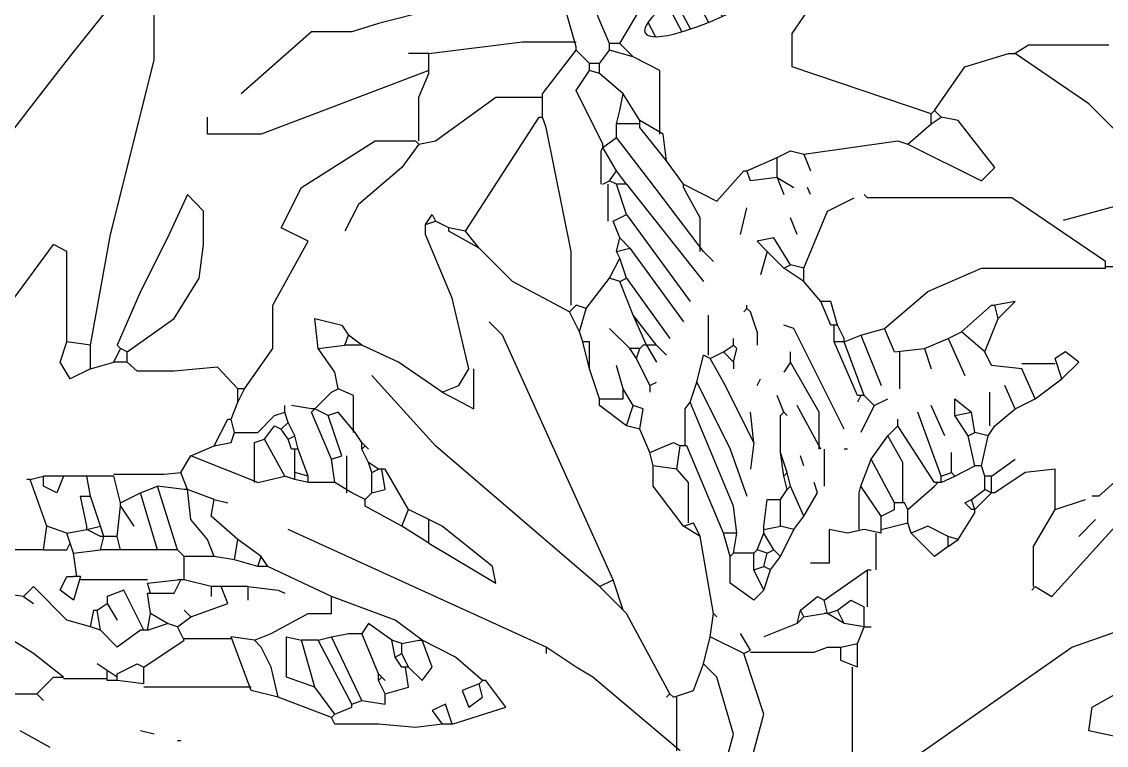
# Model space of a CAD drawing. Header units: metres. Extents: x 1769 to 3632, y 809 to 2652.
# Drawn here: x 2679.0485 to 2679.3123, y 1868.4064 to 1868.5823 of the extents above; entities that cross this region are included whole.
import ezdxf

# ---------------------------------------------------------------- set-up
doc = ezdxf.new("R2010")
doc.units = ezdxf.units.M
doc.header["$LTSCALE"] = 10
for name, color, linetype in [('A-GLAZ', 150, 'Continuous'), ('AG-FP-01$0$A-DOOR-1', 1, 'Continuous'), ('L-PLNT', 66, 'Continuous')]:
    doc.layers.add(name, color=color, linetype=linetype)
doc.layers.add('Vegetation - Trees', color=64, linetype='Continuous', lineweight=30)
doc.styles.add('AG-FP-01$0$spa-fp01$0$WATG_Default', font='SIMPLEX.SHX', dxfattribs={"width": 0.8})

# ---------------------------------------------------------------- blocks, each defined once
blk = doc.blocks.new('GARRA DE LEON')
at = {"layer": 'L-PLNT', "color": 65, "linetype": 'Continuous'}
for p, q in [((1272.2976, 334.9638), (1272.337, 335.0218)), ((1271.5088, 334.9306), (1271.5088, 335.0093)), ((1272.0305, 334.9472), (1272.014, 335.0052)), ((1272.0719, 334.9514), (1272.0471, 335.0093)), ((1271.8525, 334.9928), (1271.7862, 334.9762)), ((1272.0844, 334.9514), (1272.1092, 334.9928)), ((1271.7862, 334.9762), (1271.7531, 334.9658)), ((1271.7034, 334.9658), (1271.6164, 334.8892)), ((1271.7531, 334.9658), (1271.7034, 334.9658)), ((1272.2976, 334.9224), (1272.2976, 334.9638)), ((1271.8484, 334.9389), (1271.9643, 334.9534)), ((1271.9643, 334.9534), (1272.0305, 334.9534)), ((1272.0719, 334.9431), (1272.0719, 334.9514)), ((1272.0844, 334.9514), (1272.0719, 334.9514)), ((1272.1009, 334.9348), (1272.0844, 334.9514)), ((1271.8484, 334.9389), (1271.8235, 334.9389)), ((1271.8484, 334.9182), (1271.8484, 334.9389)), ((1271.9891, 334.8892), (1272.0305, 334.9431)), ((1272.0305, 334.9431), (1272.0305, 334.9472)), ((1272.0471, 334.9265), (1272.0305, 334.9431)), ((1272.0595, 334.9265), (1272.0719, 334.9431)), ((1272.1009, 334.9348), (1272.0719, 334.9431)), ((1272.5109, 334.9224), (1272.5648, 334.9389)), ((1272.5648, 334.9389), (1272.573, 334.9389)), ((1272.5896, 334.9493), (1272.573, 334.9389)), ((1272.6642, 334.8768), (1272.573, 334.9389)), ((1272.689, 334.9493), (1272.5896, 334.9493)), ((1271.4549, 334.7153), (1271.5088, 334.9306)), ((1272.0471, 334.9182), (1272.0471, 334.9265)), ((1272.0595, 334.9265), (1272.0471, 334.9265)), ((1272.0595, 334.9141), (1272.0595, 334.9265)), ((1272.1341, 334.9182), (1272.1009, 334.9348)), ((1271.8484, 334.9182), (1271.7076, 334.8644)), ((1271.8359, 334.8851), (1271.8484, 334.9141)), ((1271.8484, 334.9141), (1271.8484, 334.9182)), ((1272.0305, 334.8934), (1272.0471, 334.9182)), ((1272.0595, 334.9141), (1272.0471, 334.9182)), ((1272.0885, 334.8892), (1272.0595, 334.9141)), ((1272.1341, 334.8395), (1272.1341, 334.9182)), ((1272.4695, 334.8644), (1272.2976, 334.9224)), ((1272.4736, 334.8685), (1272.5109, 334.9224)), ((1271.8359, 334.8313), (1271.8359, 334.8851)), ((1271.8566, 334.8313), (1271.9312, 334.8851)), ((1271.9312, 334.8851), (1271.9891, 334.8851)), ((1271.9891, 334.8602), (1271.9891, 334.8892)), ((1272.0637, 334.8271), (1272.0305, 334.8934)), ((1272.0844, 334.8685), (1272.0885, 334.8892)), ((1272.1092, 334.8561), (1272.0885, 334.8892)), ((1272.7718, 334.7691), (1272.6642, 334.8768)), ((1271.575, 334.8395), (1271.575, 334.8602)), ((1271.7076, 334.8644), (1271.6413, 334.8395)), ((1271.8939, 334.7194), (1271.985, 334.8602)), ((1271.985, 334.8602), (1271.9891, 334.8602)), ((1271.9933, 334.8478), (1271.9891, 334.8602)), ((1272.0803, 334.852), (1272.0844, 334.8685)), ((1272.1382, 334.8395), (1272.1092, 334.8561)), ((1272.1092, 334.852), (1272.1092, 334.8561)), ((1272.4695, 334.8644), (1272.4736, 334.8685)), ((1272.4695, 334.852), (1272.4695, 334.8644)), ((1272.4695, 334.852), (1272.4819, 334.8602)), ((1272.4819, 334.8602), (1272.4736, 334.8685)), ((1272.5026, 334.8561), (1272.4819, 334.8602)), ((1272.5482, 334.7981), (1272.5026, 334.8561)), ((1272.0243, 334.6946), (1271.9933, 334.8478)), ((1272.0803, 334.8354), (1272.0803, 334.852)), ((1272.1092, 334.852), (1272.0803, 334.852)), ((1272.1092, 334.8478), (1272.1092, 334.852)), ((1272.1423, 334.8064), (1272.1092, 334.8478)), ((1272.4405, 334.8271), (1272.4695, 334.852)), ((1271.6413, 334.8395), (1271.575, 334.8395)), ((1271.691, 334.7733), (1271.7821, 334.8313)), ((1271.7821, 334.8313), (1271.8318, 334.8313)), ((1271.8359, 334.8271), (1271.8318, 334.8313)), ((1271.8359, 334.8271), (1271.8566, 334.8313)), ((1272.0637, 334.823), (1272.0803, 334.8354)), ((1272.1217, 334.7816), (1272.0803, 334.8354)), ((1272.1423, 334.8064), (1272.1382, 334.8395)), ((1272.3121, 334.8147), (1272.4281, 334.8313)), ((1272.4281, 334.8313), (1272.4405, 334.8271)), ((1271.8359, 334.8271), (1271.8152, 334.7981)), ((1272.0616, 334.8188), (1272.0637, 334.823)), ((1272.0616, 334.7774), (1272.0616, 334.8188)), ((1272.0637, 334.823), (1272.0637, 334.8271)), ((1272.0803, 334.794), (1272.0637, 334.823)), ((1272.279, 334.8106), (1272.2956, 334.8188)), ((1272.2956, 334.8188), (1272.3121, 334.8147)), ((1272.4405, 334.8271), (1272.5316, 334.7816)), ((1272.1631, 334.7774), (1272.1423, 334.8064)), ((1272.2417, 334.794), (1272.279, 334.8106)), ((1272.279, 334.7857), (1272.279, 334.8106)), ((1272.3121, 334.8147), (1272.3204, 334.794)), ((1271.8152, 334.7981), (1271.7614, 334.7526)), ((1272.0719, 334.7816), (1272.0803, 334.794)), ((1272.0927, 334.7774), (1272.0803, 334.794)), ((1272.2045, 334.7567), (1272.2376, 334.794)), ((1272.2376, 334.794), (1272.2417, 334.794)), ((1272.2459, 334.7816), (1272.2417, 334.794)), ((1272.5316, 334.7816), (1272.5482, 334.7981)), ((1272.0637, 334.7774), (1272.0719, 334.7816)), ((1272.0699, 334.7319), (1272.0699, 334.7774)), ((1272.0803, 334.7774), (1272.0719, 334.7816)), ((1272.0927, 334.7402), (1272.0803, 334.7774)), ((1272.0927, 334.7774), (1272.0803, 334.7774)), ((1272.0927, 334.7774), (1272.1879, 334.6573)), ((1272.1879, 334.6946), (1272.1217, 334.7816)), ((1272.1631, 334.7774), (1272.2045, 334.7567)), ((1272.1631, 334.7733), (1272.1631, 334.7774)), ((1272.279, 334.7857), (1272.2459, 334.7816)), ((1272.279, 334.7857), (1272.2997, 334.7733)), ((1272.279, 334.7857), (1272.2873, 334.765)), ((1271.5502, 334.765), (1271.5253, 334.7112)), ((1271.5698, 334.7443), (1271.5502, 334.765)), ((1271.6661, 334.7236), (1271.691, 334.7733)), ((1272.1838, 334.736), (1272.1631, 334.7733)), ((1272.3204, 334.765), (1272.3163, 334.7733)), ((1272.3908, 334.7609), (1272.3867, 334.765)), ((1271.7614, 334.7526), (1271.7448, 334.7194)), ((1272.2335, 334.7153), (1272.2417, 334.7484)), ((1272.3411, 334.7443), (1272.3743, 334.7609)), ((1272.5689, 334.7609), (1272.3908, 334.7609)), ((1272.6849, 334.6822), (1272.5689, 334.7609)), ((1271.5698, 334.7029), (1271.5698, 334.7443)), ((1271.8442, 334.7277), (1271.8525, 334.7402)), ((1271.8525, 334.7402), (1271.8566, 334.7319)), ((1272.0761, 334.7319), (1272.0927, 334.7402)), ((1272.0927, 334.7402), (1272.1713, 334.6325)), ((1272.1838, 334.6946), (1272.1838, 334.736)), ((1272.3039, 334.7153), (1272.2956, 334.736)), ((1272.3121, 334.6739), (1272.3411, 334.7443)), ((1271.6992, 334.707), (1271.6661, 334.7236)), ((1271.8442, 334.7277), (1271.8566, 334.7319)), ((1271.8442, 334.7153), (1271.8442, 334.7277)), ((1271.8732, 334.7236), (1271.8566, 334.7319)), ((1271.8732, 334.7194), (1271.8732, 334.7236)), ((1271.8939, 334.7194), (1271.8732, 334.7236)), ((1272.0844, 334.7112), (1272.0761, 334.7319)), ((1271.4301, 334.5786), (1271.4549, 334.7153)), ((1271.5253, 334.7112), (1271.4922, 334.6449)), ((1271.8773, 334.6366), (1271.8442, 334.7153)), ((1271.9105, 334.6987), (1271.8732, 334.7194)), ((1271.9105, 334.6987), (1271.8939, 334.7194)), ((1272.0803, 334.6946), (1272.0844, 334.7112)), ((1272.0968, 334.6987), (1272.0844, 334.7112)), ((1272.2749, 334.7112), (1272.2542, 334.707)), ((1272.2956, 334.678), (1272.2749, 334.7112)), ((1271.3265, 334.6242), (1271.3845, 334.7029)), ((1271.4011, 334.6946), (1271.3845, 334.7029)), ((1271.4011, 334.6946), (1271.3845, 334.7029)), ((1271.4011, 334.5828), (1271.4011, 334.6946)), ((1271.5647, 334.6615), (1271.5698, 334.7029)), ((1271.6558, 334.6283), (1271.6992, 334.707)), ((1271.9519, 334.6573), (1271.9105, 334.6987)), ((1272.0243, 334.6283), (1272.0243, 334.6946)), ((1272.0803, 334.6946), (1272.0968, 334.6987)), ((1272.0844, 334.6863), (1272.0803, 334.6946)), ((1272.0968, 334.6987), (1272.1631, 334.6076)), ((1272.1879, 334.6946), (1272.2003, 334.6822)), ((1272.2542, 334.707), (1272.2666, 334.6946)), ((1272.2666, 334.6946), (1272.2583, 334.6656)), ((1272.2873, 334.6739), (1272.2666, 334.6946)), ((1272.0719, 334.6615), (1272.0844, 334.6863)), ((1272.0927, 334.6615), (1272.0844, 334.6863)), ((1272.6849, 334.6739), (1272.6849, 334.6822)), ((1272.2873, 334.6739), (1272.2956, 334.678)), ((1272.3121, 334.6573), (1272.2873, 334.6739)), ((1272.3121, 334.6739), (1272.2956, 334.678)), ((1272.3121, 334.6573), (1272.3121, 334.6739)), ((1272.4654, 334.6449), (1272.5316, 334.6739)), ((1272.5316, 334.6739), (1272.6849, 334.6739)), ((1272.6849, 334.676), (1272.7801, 334.676)), ((1271.5336, 334.6118), (1271.5647, 334.6615)), ((1272.0223, 334.6201), (1271.9519, 334.6573)), ((1272.043, 334.6242), (1272.0719, 334.6615)), ((1272.0844, 334.6573), (1272.0719, 334.6615)), ((1272.0844, 334.6573), (1272.0927, 334.6615)), ((1272.1009, 334.6159), (1272.0844, 334.6573)), ((1272.0927, 334.6615), (1272.1465, 334.5869)), ((1272.3329, 334.6325), (1272.3121, 334.6573)), ((1271.4922, 334.6449), (1271.4632, 334.5786)), ((1272.4115, 334.5994), (1272.4654, 334.6449)), ((1271.6558, 334.5745), (1271.6558, 334.6283)), ((1271.898, 334.5497), (1271.8773, 334.6366)), ((1272.0223, 334.6201), (1272.0305, 334.6283)), ((1272.043, 334.6242), (1272.0305, 334.6283)), ((1272.2417, 334.6242), (1272.2417, 334.6283)), ((1272.3453, 334.6035), (1272.3329, 334.6325)), ((1272.3453, 334.6325), (1272.3329, 334.6325)), ((1272.3536, 334.6035), (1272.3453, 334.6325)), ((1272.5068, 334.5952), (1272.544, 334.6283)), ((1272.544, 334.6283), (1272.5482, 334.6283)), ((1272.573, 334.6325), (1272.5482, 334.6283)), ((1272.5523, 334.6118), (1272.5482, 334.6283)), ((1272.5523, 334.6118), (1272.573, 334.6325)), ((1272.0347, 334.5952), (1272.0223, 334.6201)), ((1272.0347, 334.5952), (1272.043, 334.6242)), ((1272.1299, 334.5786), (1272.1009, 334.6159)), ((1272.1175, 334.5786), (1272.1009, 334.6159)), ((1272.1941, 334.5662), (1272.1941, 334.6159)), ((1272.2417, 334.6242), (1272.2376, 334.6201)), ((1272.2459, 334.6201), (1272.2417, 334.6242)), ((1272.2542, 334.5952), (1272.2459, 334.6201)), ((1272.2542, 334.5952), (1272.2459, 334.6201)), ((1271.4756, 334.5704), (1271.5336, 334.6118)), ((1271.7117, 334.5745), (1271.7076, 334.6118)), ((1271.7076, 334.6118), (1271.7407, 334.6035)), ((1271.7407, 334.6035), (1271.749, 334.5911)), ((1271.9394, 334.5911), (1271.9229, 334.6076)), ((1272.2997, 334.5994), (1272.2873, 334.6035)), ((1272.3494, 334.6035), (1272.3453, 334.6035)), ((1272.3494, 334.5828), (1272.3494, 334.6035)), ((1272.3536, 334.6035), (1272.3494, 334.6035)), ((1272.3619, 334.5869), (1272.3536, 334.6035)), ((1272.5358, 334.5704), (1272.5523, 334.6118)), ((1271.7448, 334.5786), (1271.749, 334.5911)), ((1271.7655, 334.5786), (1271.749, 334.5911)), ((1272.0761, 334.2888), (1271.9394, 334.5911)), ((1272.0388, 334.5828), (1272.0347, 334.5952)), ((1272.0968, 334.5745), (1272.0719, 334.5994)), ((1272.2542, 334.5952), (1272.2542, 334.5786)), ((1272.3619, 334.4751), (1272.2997, 334.5994)), ((1272.3619, 334.5828), (1272.3825, 334.5911)), ((1272.3825, 334.5911), (1272.4115, 334.5994)), ((1272.3825, 334.5911), (1272.4074, 334.529)), ((1272.424, 334.5704), (1272.4115, 334.5994)), ((1272.4902, 334.5869), (1272.5068, 334.5952)), ((1272.5358, 334.5704), (1272.5068, 334.5952)), ((1271.3928, 334.5579), (1271.4011, 334.5828)), ((1271.4301, 334.5786), (1271.4011, 334.5828)), ((1271.4301, 334.5497), (1271.4301, 334.5786)), ((1271.4591, 334.5579), (1271.4674, 334.5745)), ((1271.4632, 334.5786), (1271.4674, 334.5745)), ((1271.4756, 334.5704), (1271.4674, 334.5745)), ((1271.6206, 334.5248), (1271.6558, 334.5745)), ((1271.7117, 334.5745), (1271.7448, 334.5786)), ((1271.7324, 334.5455), (1271.7117, 334.5745)), ((1271.7655, 334.5786), (1271.7448, 334.5786)), ((1271.8111, 334.5579), (1271.7655, 334.5786)), ((1272.0471, 334.5828), (1272.0388, 334.5828)), ((1272.0471, 334.5497), (1272.0388, 334.5828)), ((1272.0471, 334.5497), (1272.0471, 334.5828)), ((1272.1051, 334.5621), (1272.0968, 334.5745)), ((1272.1092, 334.5745), (1272.0968, 334.5745)), ((1272.1051, 334.5621), (1272.1092, 334.5745)), ((1272.1092, 334.5745), (1272.1134, 334.5786)), ((1272.1175, 334.5786), (1272.1134, 334.5786)), ((1272.1299, 334.5786), (1272.1175, 334.5786)), ((1272.1175, 334.5786), (1272.1299, 334.5579)), ((1272.1299, 334.5786), (1272.1423, 334.5662)), ((1272.2128, 334.5704), (1272.2252, 334.5786)), ((1272.2252, 334.5786), (1272.2252, 334.5869)), ((1272.2293, 334.5745), (1272.2252, 334.5786)), ((1272.2252, 334.5579), (1272.2293, 334.5745)), ((1272.3784, 334.5165), (1272.3494, 334.5828)), ((1272.3619, 334.5828), (1272.3494, 334.5828)), ((1272.3619, 334.5828), (1272.3619, 334.5869)), ((1272.3867, 334.5165), (1272.3619, 334.5828)), ((1272.424, 334.5704), (1272.4612, 334.5745)), ((1272.4612, 334.5745), (1272.4902, 334.5869)), ((1272.4612, 334.5745), (1272.4695, 334.5497)), ((1272.4902, 334.5869), (1272.5109, 334.5414)), ((1271.4756, 334.5579), (1271.4756, 334.5704)), ((1272.1217, 334.529), (1272.1051, 334.5621)), ((1272.1796, 334.5331), (1272.1879, 334.5662)), ((1272.1962, 334.5621), (1272.1879, 334.5662)), ((1272.1962, 334.5621), (1272.2128, 334.5704)), ((1272.2128, 334.5331), (1272.1962, 334.5621)), ((1272.2252, 334.5579), (1272.2128, 334.5704)), ((1272.2956, 334.5579), (1272.2956, 334.5704)), ((1272.4302, 334.5704), (1272.4302, 334.5248)), ((1272.544, 334.5538), (1272.5358, 334.5704)), ((1272.6352, 334.5704), (1272.6227, 334.5621)), ((1272.631, 334.5372), (1272.6227, 334.5621)), ((1272.6517, 334.5579), (1272.6352, 334.5704)), ((1271.4052, 334.5372), (1271.3928, 334.5579)), ((1271.4301, 334.5497), (1271.4052, 334.5372)), ((1271.4301, 334.5497), (1271.4591, 334.5579)), ((1271.4756, 334.5579), (1271.4591, 334.5579)), ((1271.488, 334.5466), (1271.4756, 334.5579)), ((1271.5874, 334.5517), (1271.5336, 334.5466)), ((1271.6123, 334.5248), (1271.5874, 334.5517)), ((1271.8649, 334.5207), (1271.8111, 334.5579)), ((1271.8856, 334.529), (1271.898, 334.5497)), ((1271.9042, 334.5), (1271.9042, 334.5497)), ((1272.0595, 334.5124), (1272.0471, 334.5497)), ((1272.0885, 334.5248), (1272.0803, 334.5538)), ((1272.2252, 334.5579), (1272.2252, 334.5497)), ((1272.2956, 334.5579), (1272.2873, 334.5455)), ((1272.3308, 334.4958), (1272.2956, 334.5579)), ((1272.5813, 334.5497), (1272.544, 334.5538)), ((1272.5813, 334.5559), (1272.6227, 334.5559)), ((1272.5979, 334.5124), (1272.5813, 334.5497)), ((1272.631, 334.5372), (1272.6517, 334.5579)), ((1271.5336, 334.5466), (1271.488, 334.5466)), ((1271.7365, 334.5248), (1271.7324, 334.5455)), ((1271.8566, 334.4544), (1271.778, 334.5414)), ((1272.2542, 334.529), (1272.2583, 334.5372)), ((1272.5979, 334.5124), (1272.631, 334.5372)), ((1271.6123, 334.5082), (1271.6206, 334.5248)), ((1271.6123, 334.5082), (1271.6123, 334.5248)), ((1271.6206, 334.5248), (1271.6123, 334.5248)), ((1271.7076, 334.5), (1271.7282, 334.5207)), ((1271.7282, 334.5207), (1271.7365, 334.5248)), ((1271.7552, 334.5165), (1271.7365, 334.5248)), ((1271.8649, 334.5207), (1271.8856, 334.529)), ((1271.8649, 334.5207), (1271.9042, 334.5)), ((1272.1009, 334.5041), (1272.0885, 334.5248)), ((1272.0885, 334.5124), (1272.0885, 334.5248)), ((1272.1217, 334.529), (1272.1299, 334.5331)), ((1272.1217, 334.529), (1272.1217, 334.5207)), ((1272.1713, 334.5082), (1272.1796, 334.5331)), ((1272.1796, 334.5331), (1272.2211, 334.4503)), ((1272.25, 334.4586), (1272.2128, 334.5331)), ((1272.542, 334.4793), (1272.542, 334.5207)), ((1272.573, 334.5), (1272.5606, 334.529)), ((1271.604, 334.4875), (1271.6123, 334.5082)), ((1271.7552, 334.471), (1271.7552, 334.5165)), ((1272.0595, 334.5124), (1272.0885, 334.5124)), ((1272.0595, 334.5041), (1272.0595, 334.5124)), ((1272.1651, 334.5), (1272.1713, 334.5082)), ((1272.2252, 334.3799), (1272.1713, 334.5082)), ((1272.2873, 334.4958), (1272.279, 334.5165)), ((1272.3825, 334.5165), (1272.3784, 334.5165)), ((1272.3825, 334.5165), (1272.3784, 334.5082)), ((1272.3867, 334.5165), (1272.3825, 334.5165)), ((1272.3991, 334.5041), (1272.3867, 334.5165)), ((1272.3991, 334.5041), (1272.4157, 334.5124)), ((1272.4985, 334.4917), (1272.4985, 334.5124)), ((1272.4985, 334.5124), (1272.5192, 334.4958)), ((1272.573, 334.5), (1272.5979, 334.5124)), ((1271.6578, 334.4917), (1271.6703, 334.4958)), ((1271.6703, 334.4958), (1271.6703, 334.5041)), ((1271.6744, 334.4834), (1271.6703, 334.4958)), ((1271.7034, 334.5), (1271.6786, 334.5041)), ((1271.7034, 334.4958), (1271.7076, 334.5)), ((1271.7076, 334.5), (1271.7034, 334.5)), ((1271.7282, 334.4378), (1271.7034, 334.4958)), ((1271.7241, 334.4917), (1271.7076, 334.5)), ((1271.7365, 334.4958), (1271.7241, 334.4917)), ((1271.7572, 334.471), (1271.7365, 334.4958)), ((1272.0927, 334.4793), (1272.0595, 334.5041)), ((1272.0927, 334.4793), (1272.1009, 334.5041)), ((1272.1134, 334.5), (1272.1009, 334.5041)), ((1272.1092, 334.4751), (1272.1134, 334.5)), ((1272.1651, 334.4544), (1272.1651, 334.5)), ((1272.25, 334.4586), (1272.2459, 334.4958)), ((1272.2832, 334.4917), (1272.2873, 334.4958)), ((1272.2873, 334.4958), (1272.2915, 334.4917)), ((1272.3329, 334.4503), (1272.3039, 334.5041)), ((1272.3308, 334.4503), (1272.3308, 334.4958)), ((1272.3991, 334.5041), (1272.3825, 334.471)), ((1272.4819, 334.4171), (1272.4529, 334.4958)), ((1272.4861, 334.4668), (1272.4695, 334.5041)), ((1272.4985, 334.4917), (1272.5192, 334.4958)), ((1272.5234, 334.471), (1272.5192, 334.4958)), ((1272.5482, 334.4793), (1272.573, 334.5)), ((1271.5833, 334.4544), (1271.5999, 334.4875)), ((1271.5999, 334.4875), (1271.604, 334.4875)), ((1271.6082, 334.471), (1271.604, 334.4875)), ((1271.6371, 334.471), (1271.6578, 334.4917)), ((1271.6661, 334.4751), (1271.6744, 334.4834)), ((1271.6827, 334.4668), (1271.6744, 334.4834)), ((1271.7407, 334.442), (1271.7241, 334.4917)), ((1272.2832, 334.4461), (1272.2832, 334.4917)), ((1272.4281, 334.4793), (1272.4281, 334.4875)), ((1272.515, 334.4668), (1272.4985, 334.4917)), ((1271.604, 334.4586), (1271.6082, 334.471)), ((1271.6082, 334.471), (1271.6371, 334.471)), ((1271.6454, 334.4627), (1271.6578, 334.4793)), ((1271.6578, 334.4793), (1271.6661, 334.4751)), ((1271.6744, 334.4627), (1271.6661, 334.4751)), ((1271.6744, 334.4627), (1271.6827, 334.4668)), ((1271.6868, 334.4503), (1271.6827, 334.4668)), ((1271.7655, 334.4586), (1271.7572, 334.471)), ((1272.1092, 334.4751), (1272.0927, 334.4793)), ((1272.1217, 334.4461), (1272.1092, 334.4751)), ((1272.395, 334.4378), (1272.4157, 334.4668)), ((1272.4157, 334.4668), (1272.4281, 334.4793)), ((1272.4343, 334.4337), (1272.4157, 334.4668)), ((1272.4736, 334.4089), (1272.4281, 334.4793)), ((1272.515, 334.4668), (1272.5234, 334.471)), ((1272.5234, 334.4296), (1272.515, 334.4668)), ((1272.5399, 334.4668), (1272.5234, 334.471)), ((1272.5316, 334.4296), (1272.5399, 334.4668)), ((1272.5399, 334.4668), (1272.5482, 334.4793)), ((1271.5543, 334.442), (1271.5833, 334.4544)), ((1271.5833, 334.4544), (1271.604, 334.4586)), ((1271.633, 334.4586), (1271.6454, 334.4627)), ((1271.633, 334.4089), (1271.633, 334.4586)), ((1271.6703, 334.4171), (1271.6454, 334.4627)), ((1271.6786, 334.4503), (1271.6744, 334.4627)), ((1271.7655, 334.4503), (1271.7655, 334.4586)), ((1271.7696, 334.4544), (1271.7655, 334.4586)), ((1271.7655, 334.4503), (1271.7696, 334.4544)), ((1271.7696, 334.4544), (1271.7738, 334.4503)), ((1272.0595, 334.2805), (1271.8566, 334.4544)), ((1272.1217, 334.4461), (1272.1507, 334.4586)), ((1272.1507, 334.4586), (1272.1589, 334.4544)), ((1272.1548, 334.4254), (1272.1589, 334.4544)), ((1272.1672, 334.4544), (1272.1589, 334.4544)), ((1272.2128, 334.3467), (1272.1672, 334.4544)), ((1272.25, 334.4586), (1272.2459, 334.4254)), ((1271.5419, 334.4213), (1271.5543, 334.442)), ((1271.6371, 334.4089), (1271.5543, 334.442)), ((1271.6827, 334.4503), (1271.6786, 334.4503)), ((1271.6827, 334.4213), (1271.6827, 334.4503)), ((1271.6868, 334.4503), (1271.6827, 334.4503)), ((1271.6992, 334.4171), (1271.6868, 334.4503)), ((1271.7282, 334.4378), (1271.7407, 334.442)), ((1271.7469, 334.3964), (1271.7469, 334.442)), ((1271.7738, 334.4337), (1271.7655, 334.4503)), ((1272.1258, 334.4296), (1272.1217, 334.4461)), ((1272.2211, 334.4503), (1272.2417, 334.3923)), ((1272.2873, 334.4171), (1272.2832, 334.4461)), ((1272.2915, 334.4213), (1272.2832, 334.4461)), ((1272.3121, 334.4296), (1272.308, 334.442)), ((1272.337, 334.4503), (1272.337, 334.4047)), ((1272.366, 334.4503), (1272.3619, 334.4503)), ((1272.4944, 334.4213), (1272.4944, 334.4461)), ((1271.7324, 334.4089), (1271.7282, 334.4378)), ((1271.778, 334.4213), (1271.7738, 334.4337)), ((1271.7862, 334.4254), (1271.7738, 334.4337)), ((1272.1258, 334.4047), (1272.1258, 334.4296)), ((1272.1548, 334.4254), (1272.1258, 334.4296)), ((1272.3825, 334.4047), (1272.395, 334.4378)), ((1272.424, 334.384), (1272.395, 334.4378)), ((1272.4343, 334.384), (1272.4343, 334.4337)), ((1272.4985, 334.4171), (1272.5234, 334.4296)), ((1272.5316, 334.4296), (1272.5234, 334.4296)), ((1272.5358, 334.4171), (1272.5316, 334.4296)), ((1272.544, 334.4171), (1272.573, 334.4378)), ((1272.718, 334.4296), (1272.6766, 334.3923)), ((1271.3555, 334.413), (1271.3721, 334.4171)), ((1271.397, 334.4171), (1271.3721, 334.4171)), ((1271.3721, 334.4047), (1271.3721, 334.4171)), ((1271.397, 334.4171), (1271.3887, 334.3964)), ((1271.4259, 334.4171), (1271.397, 334.4171)), ((1271.4301, 334.3923), (1271.4259, 334.4171)), ((1271.4591, 334.4171), (1271.4259, 334.4171)), ((1271.4591, 334.4192), (1271.5212, 334.4192)), ((1271.4674, 334.384), (1271.4591, 334.4171)), ((1271.5212, 334.4192), (1271.5419, 334.4213)), ((1271.5502, 334.4006), (1271.5419, 334.4213)), ((1271.6371, 334.4089), (1271.6703, 334.4171)), ((1271.6827, 334.413), (1271.6703, 334.4171)), ((1271.6992, 334.4171), (1271.6827, 334.4213)), ((1271.6827, 334.4171), (1271.6827, 334.4213)), ((1271.6827, 334.413), (1271.6827, 334.4171)), ((1271.6992, 334.4089), (1271.6992, 334.4171)), ((1271.778, 334.4213), (1271.7862, 334.4254)), ((1271.778, 334.3964), (1271.778, 334.4213)), ((1271.7904, 334.4254), (1271.7862, 334.4254)), ((1271.7945, 334.4254), (1271.7904, 334.4254)), ((1271.7945, 334.4006), (1271.7904, 334.4254)), ((1271.8235, 334.3757), (1271.7945, 334.4254)), ((1272.1693, 334.4089), (1272.1548, 334.4254)), ((1272.2873, 334.4171), (1272.2915, 334.4213)), ((1272.2915, 334.4006), (1272.2873, 334.4171)), ((1272.2956, 334.4047), (1272.2915, 334.4213)), ((1272.4819, 334.4171), (1272.4944, 334.4213)), ((1272.4819, 334.4089), (1272.4985, 334.4171)), ((1272.4819, 334.4089), (1272.4819, 334.4171)), ((1272.4985, 334.4171), (1272.4944, 334.4213)), ((1272.5358, 334.4006), (1272.5358, 334.4171)), ((1272.544, 334.4171), (1272.5358, 334.4171)), ((1272.544, 334.4006), (1272.544, 334.4171)), ((1272.5855, 334.4213), (1272.5482, 334.3964)), ((1272.6227, 334.4254), (1272.5855, 334.4213)), ((1272.6227, 334.3757), (1272.6227, 334.4254)), ((1271.3555, 334.413), (1271.3514, 334.413)), ((1271.3763, 334.355), (1271.3555, 334.413)), ((1271.3887, 334.3964), (1271.3721, 334.4047)), ((1271.4922, 334.3964), (1271.5129, 334.4047)), ((1271.5378, 334.326), (1271.5129, 334.4047)), ((1271.546, 334.4006), (1271.5129, 334.4047)), ((1271.5502, 334.4006), (1271.546, 334.4006)), ((1271.5543, 334.3633), (1271.5502, 334.4006)), ((1271.5833, 334.3882), (1271.5502, 334.4006)), ((1271.6992, 334.4089), (1271.6827, 334.413)), ((1271.7324, 334.4089), (1271.6992, 334.4089)), ((1271.7531, 334.3964), (1271.7324, 334.4089)), ((1271.778, 334.3964), (1271.7945, 334.4006)), ((1272.1631, 334.355), (1272.1258, 334.4047)), ((1272.1693, 334.3592), (1272.1693, 334.4089)), ((1272.2832, 334.3882), (1272.2915, 334.4006)), ((1272.2915, 334.4006), (1272.2956, 334.4047)), ((1272.3121, 334.3674), (1272.2956, 334.4047)), ((1272.3287, 334.3964), (1272.3246, 334.4089)), ((1272.3805, 334.3964), (1272.3825, 334.4047)), ((1272.4074, 334.3674), (1272.3825, 334.4047)), ((1272.4405, 334.3757), (1272.4736, 334.4047)), ((1272.4736, 334.4047), (1272.4778, 334.4089)), ((1272.4778, 334.4089), (1272.4736, 334.4089)), ((1272.4819, 334.4089), (1272.4778, 334.4089)), ((1272.5192, 334.3882), (1272.5358, 334.4006)), ((1272.544, 334.3964), (1272.5358, 334.4006)), ((1272.544, 334.3964), (1272.544, 334.4006)), ((1271.4259, 334.355), (1271.4177, 334.3923)), ((1271.4177, 334.3923), (1271.4301, 334.3923)), ((1271.4425, 334.355), (1271.4301, 334.3923)), ((1271.4674, 334.384), (1271.4922, 334.3964)), ((1271.5129, 334.326), (1271.4922, 334.3964)), ((1271.5792, 334.3674), (1271.5833, 334.3882)), ((1271.5833, 334.3882), (1271.5999, 334.384)), ((1271.7696, 334.3882), (1271.7531, 334.3964)), ((1271.7696, 334.3882), (1271.778, 334.3964)), ((1271.7696, 334.3799), (1271.7696, 334.3882)), ((1272.2625, 334.355), (1272.2666, 334.3882)), ((1272.2666, 334.3882), (1272.2832, 334.3882)), ((1272.2832, 334.355), (1272.2832, 334.3882)), ((1272.3121, 334.3674), (1272.3287, 334.3964)), ((1272.3805, 334.3509), (1272.3805, 334.3964)), ((1272.5109, 334.384), (1272.5192, 334.3882)), ((1272.5234, 334.3757), (1272.5192, 334.3882)), ((1272.5234, 334.3757), (1272.544, 334.3964)), ((1272.5482, 334.3964), (1272.544, 334.3964)), ((1272.6186, 334.2681), (1272.7304, 334.3923)), ((1272.6227, 334.3757), (1272.66, 334.3882)), ((1272.6766, 334.3923), (1272.6683, 334.3923)), ((1271.4632, 334.3426), (1271.4674, 334.3799)), ((1271.4674, 334.3799), (1271.4674, 334.384)), ((1271.4674, 334.3799), (1271.4839, 334.355)), ((1271.8152, 334.355), (1271.7696, 334.3799)), ((1271.8152, 334.355), (1271.8235, 334.3757)), ((1271.8484, 334.3633), (1271.8235, 334.3757)), ((1272.2293, 334.3467), (1272.2252, 334.3799)), ((1272.4074, 334.3674), (1272.424, 334.3757)), ((1272.424, 334.3757), (1272.424, 334.384)), ((1272.4364, 334.384), (1272.424, 334.384)), ((1272.4405, 334.3757), (1272.4364, 334.384)), ((1272.4405, 334.3592), (1272.4405, 334.3757)), ((1272.5192, 334.3757), (1272.5109, 334.384)), ((1272.5234, 334.3757), (1272.5192, 334.3757)), ((1272.5234, 334.3716), (1272.5234, 334.3757)), ((1272.5958, 334.3302), (1272.6227, 334.3757)), ((1271.575, 334.3385), (1271.5543, 334.3633)), ((1271.6123, 334.3385), (1271.5792, 334.3674)), ((1271.8649, 334.355), (1271.8484, 334.3633)), ((1271.8484, 334.3343), (1271.8484, 334.3633)), ((1272.2997, 334.3509), (1272.3121, 334.3674)), ((1272.4074, 334.355), (1272.4074, 334.3674)), ((1272.5026, 334.3385), (1272.5234, 334.3716)), ((1272.6517, 334.3426), (1272.6724, 334.3633)), ((1271.3721, 334.326), (1271.3763, 334.355)), ((1271.4011, 334.3467), (1271.3763, 334.355)), ((1271.4011, 334.3467), (1271.4259, 334.3509)), ((1271.4052, 334.3343), (1271.4011, 334.3467)), ((1271.4259, 334.3509), (1271.4425, 334.355)), ((1271.4259, 334.3509), (1271.4259, 334.355)), ((1271.4425, 334.3426), (1271.4259, 334.3509)), ((1271.4466, 334.3426), (1271.4425, 334.355)), ((1271.9933, 334.2059), (1271.6744, 334.3509)), ((1271.8484, 334.3343), (1271.8152, 334.355)), ((1271.927, 334.3053), (1271.8649, 334.355)), ((1272.1631, 334.355), (1272.1755, 334.3592)), ((1272.1838, 334.3426), (1272.1631, 334.355)), ((1272.1838, 334.3426), (1272.1755, 334.3592)), ((1272.2211, 334.3177), (1272.2128, 334.3467)), ((1272.2293, 334.3467), (1272.2128, 334.3467)), ((1272.2252, 334.3219), (1272.2293, 334.3467)), ((1272.2542, 334.326), (1272.2625, 334.3467)), ((1272.2625, 334.3509), (1272.2832, 334.355)), ((1272.2625, 334.3509), (1272.2625, 334.355)), ((1272.2625, 334.3467), (1272.2625, 334.3509)), ((1272.2749, 334.326), (1272.2625, 334.3467)), ((1272.2997, 334.3509), (1272.2832, 334.355)), ((1272.2832, 334.3177), (1272.2997, 334.3509)), ((1272.366, 334.3467), (1272.3432, 334.3509)), ((1272.3432, 334.3509), (1272.3432, 334.3095)), ((1272.3867, 334.3509), (1272.366, 334.3467)), ((1272.4074, 334.3467), (1272.3867, 334.3509)), ((1272.4012, 334.3012), (1272.4012, 334.3467)), ((1272.4074, 334.3509), (1272.4405, 334.3592)), ((1272.4074, 334.3509), (1272.4074, 334.355)), ((1272.4074, 334.3467), (1272.4074, 334.3509)), ((1272.4447, 334.3467), (1272.4405, 334.3592)), ((1272.4654, 334.355), (1272.4447, 334.3467)), ((1272.4736, 334.3177), (1272.4447, 334.3467)), ((1272.4902, 334.3426), (1272.4654, 334.355)), ((1271.4011, 334.326), (1271.4052, 334.3343)), ((1271.4094, 334.3219), (1271.4052, 334.3343)), ((1271.4425, 334.326), (1271.4466, 334.3426)), ((1271.4466, 334.3426), (1271.4425, 334.3426)), ((1271.4632, 334.3426), (1271.4466, 334.3426)), ((1271.4674, 334.326), (1271.4632, 334.3426)), ((1271.5833, 334.3177), (1271.575, 334.3385)), ((1271.6082, 334.3136), (1271.6123, 334.3385)), ((1271.6413, 334.3177), (1271.6123, 334.3385)), ((1271.8484, 334.3343), (1271.9312, 334.2846)), ((1272.2003, 334.2474), (1272.1838, 334.3426)), ((1272.4902, 334.3302), (1272.4902, 334.3426)), ((1272.5026, 334.3385), (1272.4902, 334.3426)), ((1272.4902, 334.3302), (1272.5026, 334.3385)), ((1271.3721, 334.326), (1271.3265, 334.326)), ((1271.3721, 334.326), (1271.4011, 334.326)), ((1271.4094, 334.3219), (1271.4425, 334.326)), ((1271.4135, 334.2929), (1271.4094, 334.3219)), ((1271.4674, 334.326), (1271.4425, 334.326)), ((1271.5129, 334.326), (1271.4674, 334.326)), ((1271.5378, 334.326), (1271.5129, 334.326)), ((1271.546, 334.3177), (1271.5378, 334.326)), ((1272.2211, 334.3177), (1272.2252, 334.3219)), ((1272.25, 334.3219), (1272.2252, 334.3219)), ((1272.25, 334.3219), (1272.2542, 334.326)), ((1272.25, 334.3012), (1272.25, 334.3219)), ((1272.2666, 334.3219), (1272.2542, 334.326)), ((1272.2625, 334.3053), (1272.2666, 334.3219)), ((1272.2666, 334.3219), (1272.2749, 334.326)), ((1272.2832, 334.3177), (1272.2749, 334.326)), ((1272.4902, 334.3302), (1272.4736, 334.3177)), ((1272.5958, 334.2805), (1272.5958, 334.3302)), ((1271.546, 334.2888), (1271.546, 334.3177)), ((1271.5833, 334.3177), (1271.546, 334.3177)), ((1271.6082, 334.3136), (1271.5833, 334.3177)), ((1271.6371, 334.3053), (1271.6082, 334.3136)), ((1271.6371, 334.3053), (1271.6413, 334.3177)), ((1271.6496, 334.3053), (1271.6413, 334.3177)), ((1272.2211, 334.2846), (1272.2211, 334.3177)), ((1272.2707, 334.3012), (1272.2832, 334.3177)), ((1272.3432, 334.3095), (1272.3204, 334.3095)), ((1271.3928, 334.2763), (1271.4011, 334.2929)), ((1271.4011, 334.2929), (1271.4094, 334.2929)), ((1271.4177, 334.2929), (1271.4094, 334.2639)), ((1271.4135, 334.2929), (1271.4094, 334.2929)), ((1271.4177, 334.2929), (1271.4135, 334.2929)), ((1271.6496, 334.3053), (1271.6371, 334.3053)), ((1271.7282, 334.2681), (1271.6496, 334.3053)), ((1271.9312, 334.2846), (1271.927, 334.3053)), ((1272.25, 334.3012), (1272.2625, 334.3053)), ((1272.2625, 334.2763), (1272.25, 334.3012)), ((1272.2707, 334.3012), (1272.2625, 334.3053)), ((1272.2625, 334.2763), (1272.2707, 334.3012)), ((1272.337, 334.2639), (1272.3908, 334.3012)), ((1272.3908, 334.2556), (1272.3908, 334.3012)), ((1272.3908, 334.3012), (1272.395, 334.3012)), ((1271.3597, 334.2805), (1271.3473, 334.2681)), ((1271.4011, 334.2391), (1271.3597, 334.2805)), ((1271.5005, 334.2888), (1271.4177, 334.2888)), ((1271.5005, 334.2846), (1271.5378, 334.2888)), ((1271.5046, 334.2722), (1271.5005, 334.2846)), ((1271.5336, 334.2722), (1271.5419, 334.2888)), ((1271.5419, 334.2888), (1271.5378, 334.2888)), ((1271.546, 334.2888), (1271.5419, 334.2888)), ((1271.5792, 334.2805), (1271.546, 334.2888)), ((1271.5792, 334.2805), (1271.5792, 334.2681)), ((1271.5916, 334.2805), (1271.5792, 334.2805)), ((1271.5999, 334.2598), (1271.5916, 334.2805)), ((1271.6247, 334.2805), (1271.5916, 334.2805)), ((1271.6247, 334.2805), (1271.6247, 334.2639)), ((1271.6247, 334.2805), (1271.662, 334.2763)), ((1272.0595, 334.2805), (1272.0761, 334.2888)), ((1272.0885, 334.2515), (1272.0595, 334.2805)), ((1272.0885, 334.2515), (1272.0761, 334.2888)), ((1272.25, 334.2639), (1272.2211, 334.2846)), ((1272.5979, 334.2805), (1272.5938, 334.2763)), ((1272.5979, 334.2805), (1272.6186, 334.2681)), ((1271.3473, 334.2681), (1271.3183, 334.2722)), ((1271.3473, 334.2681), (1271.3597, 334.2598)), ((1271.4094, 334.2639), (1271.3928, 334.2763)), ((1271.4715, 334.2763), (1271.4508, 334.2681)), ((1271.4508, 334.2681), (1271.4508, 334.2598)), ((1271.4963, 334.2266), (1271.4715, 334.2763)), ((1271.5046, 334.2474), (1271.5005, 334.2722)), ((1271.5005, 334.2722), (1271.5046, 334.2722)), ((1271.5046, 334.2722), (1271.5336, 334.2722)), ((1271.662, 334.2763), (1271.6703, 334.2722)), ((1271.8069, 334.2391), (1271.7282, 334.2681)), ((1271.7282, 334.2474), (1271.7282, 334.2681)), ((1272.2625, 334.2763), (1272.25, 334.2639)), ((1272.308, 334.2515), (1272.3287, 334.2681)), ((1272.3287, 334.2681), (1272.337, 334.2639)), ((1272.6434, 334.2059), (1272.834, 334.2722)), ((1271.4384, 334.2515), (1271.4508, 334.2598)), ((1271.4508, 334.2598), (1271.4632, 334.2391)), ((1271.5543, 334.2432), (1271.5999, 334.2598)), ((1272.3411, 334.2474), (1272.337, 334.2639)), ((1272.3536, 334.2515), (1272.3701, 334.2639)), ((1272.3701, 334.2639), (1272.3867, 334.2556)), ((1272.3867, 334.2308), (1272.3867, 334.2556)), ((1271.4301, 334.2308), (1271.4011, 334.2391)), ((1271.4301, 334.2308), (1271.4342, 334.2515)), ((1271.4342, 334.2515), (1271.4384, 334.2515)), ((1271.4425, 334.2266), (1271.4384, 334.2515)), ((1271.5005, 334.2266), (1271.5046, 334.2474)), ((1271.5253, 334.2349), (1271.5046, 334.2474)), ((1271.5378, 334.2308), (1271.5543, 334.2432)), ((1271.5543, 334.2432), (1271.546, 334.2515)), ((1271.6537, 334.2225), (1271.6992, 334.2474)), ((1271.6992, 334.2474), (1271.7282, 334.2474)), ((1271.8401, 334.2142), (1271.8069, 334.2391)), ((1272.0927, 334.2474), (1272.0885, 334.2515)), ((1272.1465, 334.148), (1272.0927, 334.2474)), ((1272.1962, 334.2184), (1272.2003, 334.2474)), ((1272.2003, 334.2474), (1272.2045, 334.2432)), ((1272.3039, 334.2349), (1272.308, 334.2515)), ((1272.3039, 334.2349), (1272.3121, 334.2432)), ((1272.3121, 334.2432), (1272.308, 334.2515)), ((1272.3121, 334.2432), (1272.337, 334.2474)), ((1272.3411, 334.2474), (1272.337, 334.2474)), ((1272.3411, 334.2474), (1272.3536, 334.2515)), ((1272.3619, 334.2349), (1272.3411, 334.2474)), ((1272.3619, 334.2349), (1272.3536, 334.2515)), ((1272.6683, 334.1314), (1272.8795, 334.2515)), ((1271.3597, 334.1977), (1271.3141, 334.2266)), ((1271.4425, 334.2266), (1271.4301, 334.2308)), ((1271.4632, 334.2059), (1271.4425, 334.2266)), ((1271.4922, 334.2266), (1271.4632, 334.2059)), ((1271.4963, 334.2266), (1271.4922, 334.2266)), ((1271.5005, 334.2266), (1271.4963, 334.2266)), ((1271.5005, 334.2266), (1271.5253, 334.2349)), ((1271.5378, 334.2308), (1271.5253, 334.2349)), ((1271.546, 334.2142), (1271.5378, 334.2308)), ((1271.7738, 334.2349), (1271.7655, 334.2225)), ((1271.8028, 334.2142), (1271.7738, 334.2349)), ((1272.3039, 334.2349), (1272.2625, 334.2184)), ((1272.3867, 334.2308), (1272.3619, 334.2349)), ((1272.3784, 334.2101), (1272.3867, 334.2308)), ((1272.3867, 334.2308), (1272.395, 334.2308)), ((1271.4963, 334.1811), (1271.546, 334.2142)), ((1271.546, 334.2163), (1271.604, 334.2163)), ((1271.6288, 334.1521), (1271.604, 334.2184)), ((1271.633, 334.2142), (1271.604, 334.2184)), ((1271.633, 334.2142), (1271.6537, 334.2225)), ((1271.6413, 334.2059), (1271.633, 334.2142)), ((1271.6723, 334.1687), (1271.6723, 334.2184)), ((1271.6723, 334.2184), (1271.691, 334.2142)), ((1271.7076, 334.1562), (1271.691, 334.2142)), ((1271.7117, 334.2142), (1271.691, 334.2142)), ((1271.7117, 334.2142), (1271.7282, 334.2184)), ((1271.7531, 334.1355), (1271.7117, 334.2142)), ((1271.7282, 334.2184), (1271.749, 334.2225)), ((1271.7655, 334.1397), (1271.7282, 334.2184)), ((1271.749, 334.2225), (1271.7655, 334.2225)), ((1271.7862, 334.1728), (1271.7655, 334.2225)), ((1271.8069, 334.1935), (1271.8028, 334.2142)), ((1271.8152, 334.2101), (1271.8028, 334.2142)), ((1271.8152, 334.2101), (1271.8359, 334.2142)), ((1271.8359, 334.2142), (1271.8401, 334.2142)), ((1271.8815, 334.1935), (1271.8401, 334.2142)), ((1271.8525, 334.1811), (1271.8401, 334.2142)), ((1272.1879, 334.1852), (1272.1962, 334.2184)), ((1272.2376, 334.1977), (1272.1962, 334.2184)), ((1272.2459, 334.2018), (1272.2335, 334.2225)), ((1271.6537, 334.1811), (1271.6413, 334.2059)), ((1271.8152, 334.1977), (1271.8152, 334.2101)), ((1272.0305, 334.1811), (1271.9933, 334.2059)), ((1271.9933, 334.2059), (1271.9933, 334.1977)), ((1272.2376, 334.1977), (1272.2459, 334.2018)), ((1272.2459, 334.1997), (1272.3246, 334.1997)), ((1272.3246, 334.1997), (1272.3411, 334.2059)), ((1272.3411, 334.2059), (1272.3577, 334.2059)), ((1272.3577, 334.2059), (1272.3784, 334.2101)), ((1272.3577, 334.1894), (1272.3577, 334.2059)), ((1272.3784, 334.1811), (1272.3784, 334.2101)), ((1272.424, 334.0527), (1272.6434, 334.2059)), ((1271.397, 334.1687), (1271.3597, 334.1977)), ((1271.4508, 334.1769), (1271.4384, 334.1852)), ((1271.4632, 334.1728), (1271.488, 334.1852)), ((1271.488, 334.1852), (1271.4963, 334.1811)), ((1271.8069, 334.1935), (1271.8152, 334.1977)), ((1271.8152, 334.1811), (1271.8069, 334.1935)), ((1271.8235, 334.1811), (1271.8152, 334.1977)), ((1271.9146, 334.1645), (1271.8815, 334.1935)), ((1272.1755, 334.1521), (1272.1879, 334.1852)), ((1272.2045, 334.1687), (1272.1879, 334.1852)), ((1272.2625, 334.1231), (1272.2376, 334.1977)), ((1272.3784, 334.1811), (1272.3577, 334.1894)), ((1271.4508, 334.1645), (1271.4508, 334.1769)), ((1271.4632, 334.1687), (1271.4508, 334.1769)), ((1271.4632, 334.1687), (1271.4632, 334.1728)), ((1271.4963, 334.1604), (1271.4963, 334.1811)), ((1271.662, 334.1438), (1271.6537, 334.1811)), ((1271.7862, 334.1645), (1271.7862, 334.1728)), ((1271.7904, 334.1687), (1271.7862, 334.1728)), ((1271.8194, 334.1811), (1271.8152, 334.1811)), ((1271.8235, 334.1562), (1271.8194, 334.1811)), ((1271.8235, 334.1811), (1271.8194, 334.1811)), ((1271.8235, 334.1811), (1271.8401, 334.1645)), ((1271.8401, 334.1645), (1271.8525, 334.1811)), ((1272.0513, 334.1687), (1272.0305, 334.1811)), ((1272.0513, 334.1687), (1272.0305, 334.1811)), ((1272.3722, 334.0569), (1272.3722, 334.1811)), ((1271.3638, 334.148), (1271.3845, 334.1687)), ((1271.3845, 334.1687), (1271.397, 334.1687)), ((1271.4508, 334.1666), (1271.397, 334.1666)), ((1271.4632, 334.1645), (1271.4508, 334.1645)), ((1271.4632, 334.1645), (1271.4632, 334.1687)), ((1271.4963, 334.1604), (1271.4632, 334.1645)), ((1271.7076, 334.1562), (1271.6723, 334.1687)), ((1271.7862, 334.1645), (1271.7904, 334.1687)), ((1271.7945, 334.148), (1271.7862, 334.1645)), ((1271.7904, 334.1687), (1271.7945, 334.1645)), ((1271.9105, 334.1604), (1271.8898, 334.1521)), ((1271.9105, 334.1604), (1271.9146, 334.1645)), ((1271.9146, 334.1438), (1271.9105, 334.1604)), ((1271.9187, 334.1645), (1271.9146, 334.1645)), ((1271.9436, 334.1314), (1271.9187, 334.1645)), ((1272.1589, 334.0776), (1272.0513, 334.1687)), ((1272.2252, 334.0983), (1272.2045, 334.1687)), ((1271.3224, 334.148), (1271.3638, 334.148)), ((1271.3638, 334.148), (1271.3721, 334.1397)), ((1271.6288, 334.1562), (1271.4963, 334.1562)), ((1271.662, 334.1438), (1271.6288, 334.1521)), ((1271.7324, 334.1231), (1271.7076, 334.1562)), ((1271.7945, 334.148), (1271.8235, 334.1562)), ((1271.7945, 334.1355), (1271.7945, 334.148)), ((1271.8898, 334.1521), (1271.898, 334.1314)), ((1272.1465, 334.148), (1272.1423, 334.1438)), ((1272.1507, 334.1438), (1272.1465, 334.148)), ((1272.1507, 334.1438), (1272.1755, 334.1521)), ((1271.7282, 334.119), (1271.662, 334.1438)), ((1271.7531, 334.1355), (1271.7655, 334.1397)), ((1271.7531, 334.1314), (1271.7531, 334.1355)), ((1271.7655, 334.1397), (1271.7945, 334.1355)), ((1271.869, 334.1355), (1271.8525, 334.1273)), ((1271.8773, 334.1107), (1271.869, 334.1355)), ((1271.898, 334.1314), (1271.9146, 334.1438)), ((1272.1548, 334.0776), (1272.1548, 334.1438)), ((1271.7282, 334.119), (1271.7324, 334.1231)), ((1271.7324, 334.1107), (1271.7282, 334.119)), ((1271.7324, 334.1231), (1271.7531, 334.1314)), ((1271.8525, 334.1273), (1271.8649, 334.1107)), ((1271.8773, 334.1107), (1271.9436, 334.1314)), ((1272.2293, 333.9989), (1272.2625, 334.1231)), ((1272.6642, 334.1024), (1272.6683, 334.1314)), ((1271.7862, 334.1107), (1271.7324, 334.1107)), ((1271.8318, 334.1066), (1271.7862, 334.1107)), ((1271.8649, 334.1107), (1271.8318, 334.1066)), ((1271.8773, 334.1107), (1271.8649, 334.1107)), ((1271.3804, 334.0817), (1271.3431, 334.1024)), ((1271.5088, 334.0983), (1271.4922, 334.1024)), ((1272.2003, 334.0072), (1272.2252, 334.0983)), ((1272.7594, 334.0817), (1272.6642, 334.1024)), ((1271.5419, 334.09), (1271.5378, 334.09))]:
    blk.add_line(p, q, dxfattribs=at)
blk = doc.blocks.new('*U123')
at = {"layer": 'Vegetation - Trees'}
for p, q in [((-5.13, 11.36), (-3.23, 12.04)), ((-4.99, 8.06), (-1.24, 9.4)), ((-4.81, 6.96), (-0.69, 8.43)), ((-4.3, 4.62), (0.4, 6.3)), ((-3.82, 2.85), (1.15, 4.62)), ((-3.82, 2.85), (1.15, 4.62)), ((-3.07, 0.42), (2.11, 2.27)), ((-2.84, -0.28), (2.37, 1.58)), ((-2.84, -0.28), (2.37, 1.58)), ((-2.34, -1.67), (2.87, 0.19)), ((-1.39, -4.07), (3.65, -2.26)), ((-0.03, -7.06), (4.49, -5.44)), ((0.4, -7.9), (4.69, -6.36)), ((2.32, -11.02), (5.18, -10)), ((4.49, -12.56), (4.49, -12.56))]:
    blk.add_line(p, q, dxfattribs=at)
blk.add_ellipse((0, 0), major_axis=(4.49, -12.56), ratio=0.207464, dxfattribs=at)
blk = doc.blocks.new('*U111')
at = {"layer": 'Vegetation - Trees'}
for p, q in [((-5.13, 11.36), (-3.23, 12.04)), ((-4.99, 8.06), (-1.24, 9.4)), ((-4.81, 6.96), (-0.69, 8.43)), ((-4.3, 4.62), (0.4, 6.3)), ((-3.82, 2.85), (1.15, 4.62)), ((-3.82, 2.85), (1.15, 4.62)), ((-3.07, 0.42), (2.11, 2.27)), ((-2.84, -0.28), (2.37, 1.58)), ((-2.84, -0.28), (2.37, 1.58)), ((-2.34, -1.67), (2.87, 0.19)), ((-1.39, -4.07), (3.65, -2.26)), ((-0.03, -7.06), (4.49, -5.44)), ((0.4, -7.9), (4.69, -6.36)), ((2.32, -11.02), (5.18, -10)), ((4.49, -12.56), (4.49, -12.56))]:
    blk.add_line(p, q, dxfattribs=at)
at = {"layer": 'Vegetation - Trees', "extrusion": (0, 0, -1)}
blk.add_ellipse((0, 0), major_axis=(4.49, -12.56), ratio=0.207464, dxfattribs=at)
blk = doc.blocks.new('JUNCO PLANTA')
at = {"layer": 'L-PLNT', "color": 61}
blk.add_spline([(1270.50936, 198.37534), (1270.69749, 198.42445), (1270.74713, 198.43647)], degree=3, dxfattribs=at)
at = {"layer": 'L-PLNT', "color": 39, "true_color": 0x473624, "xscale": -0.001213067589192103, "yscale": 0.001213067589192103, "zscale": 0.001213067589192103, "rotation": 137.3699749386083}
blk.add_blockref('*U123', (1270.46091, 198.41092), dxfattribs=at)
at = {"layer": 'L-PLNT', "color": 39, "true_color": 0x473624, "extrusion": (0, 0, -1), "xscale": -0.001213067589117766, "yscale": 0.001213067589117766, "zscale": 0.001213067589117766, "rotation": 256.8232461194222}
blk.add_blockref('*U111', (-1270.53102, 198.28906), dxfattribs=at)
blk = doc.blocks.new('*U616')
at = {"layer": 'AG-FP-01$0$A-DOOR-1'}
blk.add_arc((2200, -1.51), 1420, 90, 180, dxfattribs=at)
at = {"style": 'AG-FP-01$0$spa-fp01$0$WATG_Default', "width": 0.8, "flags": 9}
for tag, p in [('DOORNUMBER', (494.6, -80.14)), ('ROOMNAME', (494.6, -84.22)), ('ROOMNUMBER', (494.6, -88.3)), ('DOORTYPE', (494.6, -92.39)), ('DOORMATERIAL', (494.6, -96.47)), ('DOORFINISH', (494.6, -100.55)), ('FRAMEMATERIAL', (494.6, -104.63)), ('FRAMEFINISH', (494.6, -108.71)), ('DETAILHEAD', (494.6, -112.8)), ('DETAILJAMB', (494.6, -116.88)), ('DETAILMUNTIN', (494.6, -120.96)), ('THRESHOLDMATERIAL', (494.6, -125.04)), ('THRESHOLDDETAIL', (494.6, -129.12)), ('FIRERATING', (494.6, -133.21)), ('GLAZING', (494.6, -137.29)), ('LOUVER', (494.6, -141.37)), ('CLOSER', (494.6, -145.45)), ('PANICHARDWARE', (494.6, -149.54)), ('HARDWARESET', (494.6, -153.62)), ('REMARKS', (494.6, -157.7)), ('REVISION', (494.6, -161.78))]:
    blk.add_attdef(tag, p, '', height=2.38, dxfattribs=at)

msp = doc.modelspace()

# ---------------------------------------------------------------- block references
at = {"layer": 'A-GLAZ', "xscale": -0.0009474377873720039, "yscale": 0.0009474377873720039, "zscale": 0.0009474377873720039, "rotation": 90.00000000000007}
msp.add_blockref('*U616', (2680.11527, 1869.82519), dxfattribs=at)
at = {"layer": 'L-PLNT', "color": 74, "xscale": 1.620910932145307, "yscale": 1.620910932145307, "zscale": 1.620910932145307}
msp.add_blockref('JUNCO PLANTA', (619.91939, 1546.98535), dxfattribs=at)
at = {"layer": 'L-PLNT', "color": 173, "xscale": 0.1967723582811821, "yscale": 0.1967723582811821, "zscale": 0.1967723582811821}
msp.add_blockref('GARRA DE LEON', (2428.8829, 1802.66785), dxfattribs=at)

doc.saveas('drawing.dxf')
